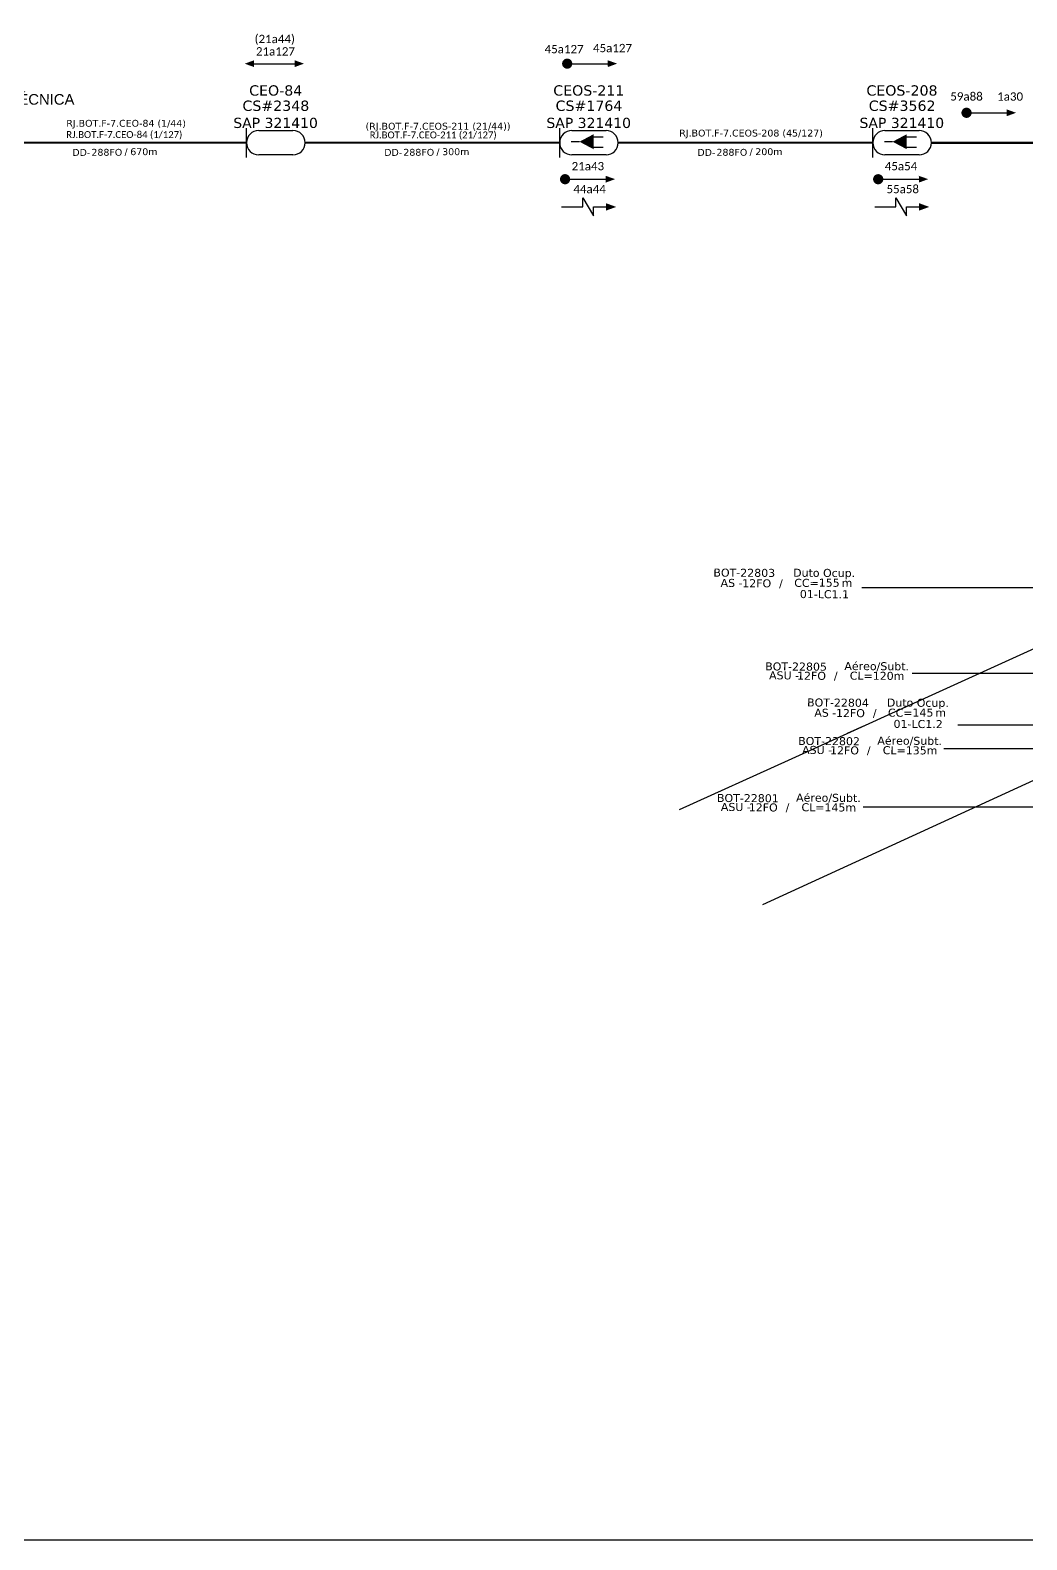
# Model space of a CAD drawing. Header units: metres. Extents: x -1286 to -445, y -500 to 94.
# Drawn here: x -915.4 to -719.6, y -499.8 to -203.3 of the extents above; entities that cross this region are included whole.
import ezdxf
from ezdxf import colors
from ezdxf.entities.mleader import LeaderData, LeaderLine
from ezdxf.enums import TextEntityAlignment as Align
from ezdxf.math import Vec2, Vec3

# ---------------------------------------------------------------- set-up
doc = ezdxf.new("R2010")
doc.units = ezdxf.units.M
for name, color, linetype in [('20.4-CEOS', 1, 'Continuous'), ('20.5-CABO AÉREO', 1, 'Continuous'), ('CEO', 1, 'Continuous'), ('INDICAÇÃO', 7, 'Continuous'), ('label_cabos', 7, 'Continuous'), ('Legenda', 1, 'Continuous'), ('MUB', 252, 'Continuous'), ('SETA', 7, 'Continuous')]:
    doc.layers.add(name, color=color, linetype=linetype)
doc.layers.add('40.1-ETIQUETAS', color=1, linetype='Continuous', lineweight=20)
doc.layers.add('EXTRA', color=50, linetype='Continuous', plot=False)
doc.styles.add('ARIAL', font='arial.ttf')
doc.styles.add('siredit', font='verdana.ttf')

# ---------------------------------------------------------------- blocks, each defined once
blk = doc.blocks.new('LEGENDA DOS CABOS')
at = {"layer": 'EXTRA', "color": 0, "style": 'siredit'}
for tag, p in [('ID', (4.6, 0.97)), ('XX', (9.03, 0.97))]:
    blk.add_attdef(tag, text='', height=0.48, rotation=359.69, dxfattribs=at).set_placement(p, align=Align.MIDDLE_CENTER)
at = {"layer": 'Legenda', "color": 0, "style": 'siredit'}
for tag, p in [('TIPO_CABO', (1.31, 0)), ('CABO', (4.69, -0.05)), ('/', (6.81, -0.05)), ('METROS', (10.03, -0.05))]:
    blk.add_attdef(tag, text='', height=0.8, rotation=359.69, dxfattribs=at).set_placement(p, align=Align.MIDDLE_CENTER)
blk = doc.blocks.new('Inst CB DT OCUP CFOA-SM-AS-80-TS-24')
at = {"layer": 'label_cabos', "color": 0, "style": 'siredit'}
for tag, flags, p in [('ID_ATIVIDADE', 3, (1.31, 2.67)), ('FATOR', 1, (11.56, 2.55))]:
    blk.add_attdef(tag, text='', height=1, rotation=359.69, dxfattribs=dict(at, flags=flags)).set_placement(p, align=Align.MIDDLE_CENTER)
for tag, p in [('TIPO_CABO', (1.76, 0)), ('DESTINO_CABO', (3.13, 1.26)), ('CABO', (4.69, -0.05)), ('/', (7.71, -0.05)), ('LANCE', (10.91, 0)), ('TIPO_CABO', (13.11, 1.24)), ('UND', (15.96, 0)), ('FID', (13.15, -1.41))]:
    blk.add_attdef(tag, text='', height=1, rotation=359.69, dxfattribs=at).set_placement(p, align=Align.MIDDLE_CENTER)
blk.add_attdef('QTDE', (12.43, -0.47), '', height=1, rotation=359.69, dxfattribs=at)
blk = doc.blocks.new('ETIQUETA_RS5F')
at = {"layer": '40.1-ETIQUETAS', "color": 0, "style": 'siredit'}
blk.add_text('/', height=1.5, dxfattribs=at).set_placement((1.58, -1.95), align=Align.MIDDLE_RIGHT)
for tag, p in [('ETIQUETA_R_PRIMARIA', (1.21, 4.1)), ('ETIQUETA_R_SECUNDARIA', (1.21, 2.1)), ('F_ATIVAS/F_MORTAS', (1.14, -4.24))]:
    blk.add_attdef(tag, text='', height=1.5, dxfattribs=at).set_placement(p, align=Align.MIDDLE_CENTER)
for tag, p in [('TIPO_CABO', (-6.58, -2.12)), ('CAP_CABO', (0.4, -2.09))]:
    blk.add_attdef(tag, text='', height=1.5, dxfattribs=at).set_placement(p, align=Align.MIDDLE_RIGHT)
blk.add_attdef('METROS', text='', height=1.5, dxfattribs=at).set_placement((2.14, -1.95), align=Align.MIDDLE_LEFT)
for tag, p in [('FUSÃO_1', (0.85, -8.39)), ('FUSÃO_2', (0.85, -10.6)), ('FUSÃO_3', (0.85, -12.93)), ('FUSÃO_4', (0.85, -15.14)), ('FUSÃO_5', (0.85, -17.16))]:
    blk.add_attdef(tag, text='', height=1.5, dxfattribs=at).set_placement(p, align=Align.CENTER)

msp = doc.modelspace()

# ---------------------------------------------------------------- linework, layer by layer
msp.add_lwpolyline([(-1286.07, -499.81), (-445.07, -499.81), (-445.07, 94.19), (-1286.07, 94.19)], close=True)
at = {"color": 7}
for points in [[(-871.39, -209.84), (-863.41, -209.84)], [(-809.89, -209.84), (-801.91, -209.84)], [(-810.31, -232.53), (-802.33, -232.53)], [(-748.81, -232.53), (-740.83, -232.53)], [(-806.84, -237.99), (-806.84, -236.22), (-804.72, -239.75), (-804.72, -237.99)], [(-745.34, -237.99), (-745.34, -236.22), (-743.22, -239.75), (-743.22, -237.99)]]:
    msp.add_lwpolyline(points, dxfattribs=at)
at = {"color": 7, "const_width": 1}
for points in [[(-810.39, -209.84, 1), (-809.39, -209.83, 1)], [(-731.96, -219.49, 1), (-730.96, -219.49, 1)], [(-810.81, -232.54, 1), (-809.81, -232.53, 1)], [(-749.31, -232.54, 1), (-748.31, -232.53, 1)]]:
    msp.add_lwpolyline(points, format="xyb", close=True, dxfattribs=at)
at = {"layer": '20.4-CEOS', "color": 7}
for p, q in [((-870.48, -222.97), (-863.76, -222.97)), ((-808.98, -222.97), (-802.26, -222.97)), ((-747.48, -222.97), (-740.76, -222.97)), ((-863.76, -227.76), (-870.48, -227.76)), ((-802.26, -227.76), (-808.98, -227.76)), ((-740.76, -227.76), (-747.48, -227.76))]:
    msp.add_line(p, q, dxfattribs=at)
for points in [[(-872.87, -228.25), (-872.87, -222.48)], [(-811.37, -228.25), (-811.37, -222.48)], [(-807.48, -225.17), (-809.1, -225.17)], [(-804.83, -224.22), (-802.8, -224.22)], [(-749.87, -228.25), (-749.87, -222.48)], [(-745.98, -225.17), (-747.6, -225.17)], [(-743.33, -224.22), (-741.3, -224.22)], [(-804.83, -226.21), (-802.8, -226.21)], [(-743.33, -226.21), (-741.3, -226.21)]]:
    msp.add_lwpolyline(points, dxfattribs=at)
for points in [[(-807.48, -225.17, 0, 2.95, 0), (-804.71, -225.17, 2.95, 2.95, 0)], [(-745.98, -225.17, 0, 2.95, 0), (-743.21, -225.17, 2.95, 2.95, 0)]]:
    msp.add_lwpolyline(points, format="xyseb", dxfattribs=at)
for centre, start, end in [((-870.48, -225.37), 90, 270), ((-863.76, -225.37), 270, 90), ((-808.98, -225.37), 90, 270), ((-802.26, -225.37), 270, 90), ((-747.48, -225.37), 90, 270), ((-740.76, -225.37), 270, 90)]:
    msp.add_arc(centre, 2.39, start, end, dxfattribs=at)
at = {"layer": '20.5-CABO AÉREO', "color": 7, "ltscale": 8, "const_width": 0.4}
for points in [[(-922.87, -225.37), (-872.87, -225.37)], [(-861.37, -225.37), (-811.37, -225.37)], [(-799.87, -225.37), (-749.87, -225.37)], [(-738.37, -225.39), (-683.94, -225.39)]]:
    msp.add_lwpolyline(points, dxfattribs=at)
at = {"layer": 'MUB', "elevation": -0.12}
for points in [[(-766.43, -346.64), (-629.79, -284.51), (-625.64, -282.39), (-624, -280.9), (-623.55, -279.05), (-623.48, -277.45), (-623.59, -275.51), (-634.68, -251.14)], [(-771.46, -374.98), (-661, -324.34)], [(-754.85, -341.38), (-751.64, -339.92)], [(-787.81, -356.37), (-766.43, -346.64)]]:
    msp.add_lwpolyline(points, dxfattribs=at)
at = {"layer": 'SETA', "color": 7}
for points in [[(-731.46, -219.49), (-722.87, -219.5)], [(-810.99, -237.99), (-806.84, -237.99)], [(-804.72, -237.99), (-801.53, -237.99)], [(-749.49, -237.99), (-745.34, -237.99)], [(-743.22, -237.99), (-740.03, -237.99)]]:
    msp.add_lwpolyline(points, dxfattribs=at)
for points in [[(-871.39, -210.5), (-873.23, -209.85), (-871.4, -209.17)], [(-863.42, -209.17), (-861.58, -209.83), (-863.41, -210.5)], [(-801.92, -209.17), (-800.08, -209.83), (-801.91, -210.5)], [(-723.56, -218.82), (-721.73, -219.49), (-723.56, -220.15)], [(-802.33, -231.87), (-800.49, -232.52), (-802.32, -233.2)], [(-740.83, -231.87), (-738.99, -232.52), (-740.82, -233.2)], [(-802.29, -237.24), (-800.27, -237.98), (-802.29, -238.71)], [(-740.79, -237.24), (-738.77, -237.98), (-740.79, -238.71)]]:
    msp.add_solid(points, dxfattribs=at)

# ---------------------------------------------------------------- block references
at = {"layer": '40.1-ETIQUETAS', "color": 7}
ref = msp.add_blockref('ETIQUETA_RS5F', (-897.64, -225.37), dxfattribs=dict(at, xscale=0.9000000000000057, yscale=0.9000000000000057, zscale=0.9000000000000057))
ref.add_attrib('ETIQUETA_R_SECUNDARIA', 'RJ.BOT.F-7.CEO-84 (1/44)', dxfattribs={"color": 0, "height": 1.35, "style": 'siredit'}).set_placement((-896.52, -221.55), align=Align.MIDDLE_CENTER)
ref.add_attrib('TIPO_CABO', 'DD-', dxfattribs={"color": 0, "height": 1.35, "style": 'siredit'}).set_placement((-903.56, -227.27), align=Align.MIDDLE_RIGHT)
ref.add_attrib('CAP_CABO', '288FO', dxfattribs={"color": 0, "height": 1.35, "style": 'siredit'}).set_placement((-897.28, -227.25), align=Align.MIDDLE_RIGHT)
ref.add_attrib('METROS', '670m', dxfattribs={"color": 0, "height": 1.35, "style": 'siredit'}).set_placement((-895.71, -227.13), align=Align.MIDDLE_LEFT)
ref = msp.add_blockref('ETIQUETA_RS5F', (-836.38, -225.37), dxfattribs=dict(at, xscale=0.9000000000000057, yscale=0.9000000000000057, zscale=0.9000000000000057))
ref.add_attrib('ETIQUETA_R_SECUNDARIA', '(RJ.BOT.F-7.CEOS-211 (21/44))', dxfattribs={"color": 0, "height": 1.35, "style": 'siredit'}).set_placement((-835.26, -222.12), align=Align.MIDDLE_CENTER)
ref.add_attrib('TIPO_CABO', 'DD-', dxfattribs={"color": 0, "height": 1.35, "style": 'siredit'}).set_placement((-842.3, -227.27), align=Align.MIDDLE_RIGHT)
ref.add_attrib('CAP_CABO', '288FO', dxfattribs={"color": 0, "height": 1.35, "style": 'siredit'}).set_placement((-836.02, -227.25), align=Align.MIDDLE_RIGHT)
ref.add_attrib('METROS', '300m', dxfattribs={"color": 0, "height": 1.35, "style": 'siredit'}).set_placement((-834.45, -227.13), align=Align.MIDDLE_LEFT)
ref = msp.add_blockref('ETIQUETA_RS5F', (-774.88, -225.37), dxfattribs=dict(at, xscale=0.9000000000000057, yscale=0.9000000000000057, zscale=0.9000000000000057))
ref.add_attrib('ETIQUETA_R_SECUNDARIA', 'RJ.BOT.F-7.CEOS-208 (45/127)', dxfattribs={"color": 0, "height": 1.35, "style": 'siredit'}).set_placement((-773.78, -223.47), align=Align.MIDDLE_CENTER)
ref.add_attrib('TIPO_CABO', 'DD-', dxfattribs={"color": 0, "height": 1.35, "style": 'siredit'}).set_placement((-780.8, -227.27), align=Align.MIDDLE_RIGHT)
ref.add_attrib('CAP_CABO', '288FO', dxfattribs={"color": 0, "height": 1.35, "style": 'siredit'}).set_placement((-774.52, -227.25), align=Align.MIDDLE_RIGHT)
ref.add_attrib('METROS', '200m', dxfattribs={"color": 0, "height": 1.35, "style": 'siredit'}).set_placement((-772.95, -227.13), align=Align.MIDDLE_LEFT)
at = {"layer": 'label_cabos', "color": 0, "lineweight": 0}
ref = msp.add_blockref('Inst CB DT OCUP CFOA-SM-AS-80-TS-24', (-780.04, -311.83, -0.12), dxfattribs=dict(at, xscale=1.572023624550408, yscale=1.572023624550408, zscale=1.572023624550408))
ref.add_attrib('DESTINO_CABO', 'BOT-22803', dxfattribs={"color": 0, "height": 1.572, "rotation": 359.69, "style": 'siredit'}).set_placement((-775.11, -309.84, -0.12), align=Align.MIDDLE_CENTER)
ref.add_attrib('CABO', '12FO', dxfattribs={"color": 0, "height": 1.572, "rotation": 359.69, "style": 'siredit'}).set_placement((-772.67, -311.91, -0.12), align=Align.MIDDLE_CENTER)
ref.add_attrib('TIPO_CABO', 'Duto Ocup.', dxfattribs={"color": 0, "height": 1.572, "rotation": 359.69, "style": 'siredit'}).set_placement((-759.43, -309.87, -0.12), align=Align.MIDDLE_CENTER)
ref.add_attrib('/', '/', dxfattribs={"color": 0, "height": 1.57, "rotation": 359.69, "style": 'siredit'}).set_placement((-767.91, -311.91, -0.12), align=Align.MIDDLE_CENTER)
ref.add_attrib('TIPO_CABO', 'AS - ', dxfattribs={"color": 0, "height": 1.572, "rotation": 359.69, "style": 'siredit'}).set_placement((-777.27, -311.84, -0.12), align=Align.MIDDLE_CENTER)
ref.add_attrib('FID', '01-LC1.1', dxfattribs={"color": 0, "height": 1.572, "rotation": 359.69, "style": 'siredit'}).set_placement((-759.37, -314.05, -0.12), align=Align.MIDDLE_CENTER)
ref.add_attrib('LANCE', 'CC=', dxfattribs={"color": 0, "height": 1.572, "rotation": 359.69, "style": 'siredit'}).set_placement((-762.89, -311.83, -0.12), align=Align.MIDDLE_CENTER)
ref.add_attrib('QTDE', '155', (-760.5, -312.57, -0.12), dxfattribs={"color": 0, "height": 1.572, "rotation": 359.69, "style": 'siredit'})
ref.add_attrib('UND', 'm', dxfattribs={"color": 0, "height": 1.57, "rotation": 359.69, "style": 'siredit'}).set_placement((-754.94, -311.83, -0.12), align=Align.MIDDLE_CENTER)
ref = msp.add_blockref('LEGENDA DOS CABOS', (-771.6, -330.82, -0.12), dxfattribs=dict(at, xscale=1.572023624550408, yscale=1.572023624550408, zscale=1.572023624550408))
ref.add_attrib('ID', 'BOT-22805', dxfattribs={"color": 0, "height": 1.572, "rotation": 359.69, "style": 'siredit'}).set_placement((-764.94, -328.26, -0.12), align=Align.MIDDLE_CENTER)
ref.add_attrib('CABO', '12FO', dxfattribs={"color": 0, "height": 1.572, "rotation": 359.69, "style": 'siredit'}).set_placement((-761.91, -330.08, -0.12), align=Align.MIDDLE_CENTER)
ref.add_attrib('METROS', 'CL=120m', dxfattribs={"color": 0, "height": 1.572, "rotation": 359.69, "style": 'siredit'}).set_placement((-749.03, -330.08, -0.12), align=Align.MIDDLE_CENTER)
ref.add_attrib('XX', 'Aéreo/Subt.', dxfattribs={"color": 0, "height": 1.572, "rotation": 359.69, "style": 'siredit'}).set_placement((-749.11, -328.19, -0.12), align=Align.MIDDLE_CENTER)
ref.add_attrib('/', '/', dxfattribs={"color": 0, "height": 1.57, "rotation": 359.69, "style": 'siredit'}).set_placement((-757.15, -330.08, -0.12), align=Align.MIDDLE_CENTER)
ref.add_attrib('TIPO_CABO', 'ASU -', dxfattribs={"color": 0, "height": 1.572, "rotation": 359.69, "style": 'siredit'}).set_placement((-767.3, -330, -0.12), align=Align.MIDDLE_CENTER)
ref = msp.add_blockref('Inst CB DT OCUP CFOA-SM-AS-80-TS-24', (-761.63, -337.33, -0.12), dxfattribs=dict(at, xscale=1.572023624550408, yscale=1.572023624550408, zscale=1.572023624550408))
ref.add_attrib('DESTINO_CABO', 'BOT-22804', dxfattribs={"color": 0, "height": 1.572, "rotation": 359.69, "style": 'siredit'}).set_placement((-756.71, -335.35, -0.12), align=Align.MIDDLE_CENTER)
ref.add_attrib('CABO', '12FO', dxfattribs={"color": 0, "height": 1.572, "rotation": 359.69, "style": 'siredit'}).set_placement((-754.26, -337.41, -0.12), align=Align.MIDDLE_CENTER)
ref.add_attrib('TIPO_CABO', 'Duto Ocup.', dxfattribs={"color": 0, "height": 1.572, "rotation": 359.69, "style": 'siredit'}).set_placement((-741.02, -335.37, -0.12), align=Align.MIDDLE_CENTER)
ref.add_attrib('/', '/', dxfattribs={"color": 0, "height": 1.57, "rotation": 359.69, "style": 'siredit'}).set_placement((-749.5, -337.41, -0.12), align=Align.MIDDLE_CENTER)
ref.add_attrib('TIPO_CABO', 'AS - ', dxfattribs={"color": 0, "height": 1.572, "rotation": 359.69, "style": 'siredit'}).set_placement((-758.86, -337.34, -0.12), align=Align.MIDDLE_CENTER)
ref.add_attrib('FID', '01-LC1.2', dxfattribs={"color": 0, "height": 1.572, "rotation": 359.69, "style": 'siredit'}).set_placement((-740.96, -339.55, -0.12), align=Align.MIDDLE_CENTER)
ref.add_attrib('LANCE', 'CC=', dxfattribs={"color": 0, "height": 1.572, "rotation": 359.69, "style": 'siredit'}).set_placement((-744.48, -337.33, -0.12), align=Align.MIDDLE_CENTER)
ref.add_attrib('QTDE', '145', (-742.09, -338.08, -0.12), dxfattribs={"color": 0, "height": 1.572, "rotation": 359.69, "style": 'siredit'})
ref.add_attrib('UND', 'm', dxfattribs={"color": 0, "height": 1.57, "rotation": 359.69, "style": 'siredit'}).set_placement((-736.53, -337.33, -0.12), align=Align.MIDDLE_CENTER)
ref = msp.add_blockref('LEGENDA DOS CABOS', (-765.12, -345.47, -0.12), dxfattribs=dict(at, xscale=1.572023624550408, yscale=1.572023624550408, zscale=1.572023624550408))
ref.add_attrib('ID', 'BOT-22802', dxfattribs={"color": 0, "height": 1.572, "rotation": 359.69, "style": 'siredit'}).set_placement((-758.46, -342.91, -0.12), align=Align.MIDDLE_CENTER)
ref.add_attrib('CABO', '12FO', dxfattribs={"color": 0, "height": 1.572, "rotation": 359.69, "style": 'siredit'}).set_placement((-755.43, -344.72, -0.12), align=Align.MIDDLE_CENTER)
ref.add_attrib('METROS', 'CL=135m', dxfattribs={"color": 0, "height": 1.572, "rotation": 359.69, "style": 'siredit'}).set_placement((-742.55, -344.72, -0.12), align=Align.MIDDLE_CENTER)
ref.add_attrib('XX', 'Aéreo/Subt.', dxfattribs={"color": 0, "height": 1.572, "rotation": 359.69, "style": 'siredit'}).set_placement((-742.63, -342.84, -0.12), align=Align.MIDDLE_CENTER)
ref.add_attrib('/', '/', dxfattribs={"color": 0, "height": 1.57, "rotation": 359.69, "style": 'siredit'}).set_placement((-750.67, -344.72, -0.12), align=Align.MIDDLE_CENTER)
ref.add_attrib('TIPO_CABO', 'ASU -', dxfattribs={"color": 0, "height": 1.572, "rotation": 359.69, "style": 'siredit'}).set_placement((-760.81, -344.65, -0.12), align=Align.MIDDLE_CENTER)
ref = msp.add_blockref('LEGENDA DOS CABOS', (-781.08, -356.67, -0.12), dxfattribs=dict(at, xscale=1.572023624550408, yscale=1.572023624550408, zscale=1.572023624550408))
ref.add_attrib('ID', 'BOT-22801', dxfattribs={"color": 0, "height": 1.572, "rotation": 359.69, "style": 'siredit'}).set_placement((-774.41, -354.11, -0.12), align=Align.MIDDLE_CENTER)
ref.add_attrib('CABO', '12FO', dxfattribs={"color": 0, "height": 1.572, "rotation": 359.69, "style": 'siredit'}).set_placement((-771.39, -355.93, -0.12), align=Align.MIDDLE_CENTER)
ref.add_attrib('METROS', 'CL=145m', dxfattribs={"color": 0, "height": 1.572, "rotation": 359.69, "style": 'siredit'}).set_placement((-758.51, -355.93, -0.12), align=Align.MIDDLE_CENTER)
ref.add_attrib('XX', 'Aéreo/Subt.', dxfattribs={"color": 0, "height": 1.572, "rotation": 359.69, "style": 'siredit'}).set_placement((-758.59, -354.04, -0.12), align=Align.MIDDLE_CENTER)
ref.add_attrib('/', '/', dxfattribs={"color": 0, "height": 1.57, "rotation": 359.69, "style": 'siredit'}).set_placement((-766.63, -355.93, -0.12), align=Align.MIDDLE_CENTER)
ref.add_attrib('TIPO_CABO', 'ASU -', dxfattribs={"color": 0, "height": 1.572, "rotation": 359.69, "style": 'siredit'}).set_placement((-776.77, -355.85, -0.12), align=Align.MIDDLE_CENTER)

# ---------------------------------------------------------------- texts
at = {"color": 7, "style": 'ARIAL'}
msp.add_text('DEIXAR FOLGA TÉCNICA', height=2.0835, rotation=359.9867, dxfattribs=at).set_placement((-941.77, -217.89))
at = {"layer": '20.4-CEOS', "color": 7, "style": 'siredit'}
for s, height, p in [('CS#2348', 2.028, (-867.11, -218.1)), ('CS#1764', 2.028, (-805.61, -218.1)), ('CS#3562', 2.028, (-744.11, -218.1)), ('SAP 321410', 2, (-867.17, -221.47)), ('SAP 321410', 2, (-805.67, -221.47)), ('SAP 321410', 2, (-744.17, -221.47))]:
    msp.add_text(s, height=height, dxfattribs=at).set_placement(p, align=Align.MIDDLE_CENTER)
at = {"layer": '40.1-ETIQUETAS', "color": 7, "width": 27.8947, "attachment_point": 5}
for s, insert, char_height, style in [('{\\fCalibri|b0|i0|c0|p34;(21a44)}', (-867.33, -205.16), 1.633, 'ARIAL'), ('{\\fCalibri|b0|i0|c0|p34;21a127}', (-867.19, -207.43), 1.633, 'ARIAL'), ('{\\fCalibri|b0|i0|c0|p34;45a127}', (-810.5, -206.99), 1.633, 'ARIAL'), ('{\\fCalibri|b0|i0|c0|p34;45a127}', (-800.99, -206.78), 1.633, 'ARIAL'), ('{\\fCalibri|b0|i0|c0|p34;RJ.BOT.F-7.CEO-84 (1/127)}', (-896.88, -223.91), 1.35, 'siredit'), ('{\\fCalibri|b0|i0|c0|p34;RJ.BOT.F-7.CEO-211 (21/127)}', (-836.21, -223.98), 1.35, 'siredit'), ('{\\fCalibri|b0|i0|c0|p34;21a43}', (-805.83, -229.98), 1.633, 'ARIAL'), ('{\\fCalibri|b0|i0|c0|p34;45a54}', (-744.33, -229.98), 1.633, 'ARIAL'), ('{\\fCalibri|b0|i0|c0|p34;44a44}', (-805.49, -234.48), 1.633, 'ARIAL'), ('{\\fCalibri|b0|i0|c0|p34;55a58}', (-743.99, -234.48), 1.633, 'ARIAL')]:
    msp.add_mtext(s, dxfattribs=dict(at, insert=insert, char_height=char_height, style=style))
at = {"layer": '40.1-ETIQUETAS', "color": 7, "char_height": 1.633, "width": 27.8947, "attachment_point": 5, "rotation": 359.9475, "style": 'ARIAL'}
for s, insert in [('{\\fCalibri|b0|i0|c0|p34;\\C0;59a88}', (-731.46, -216.28)), ('{\\fCalibri|b0|i0|c0|p34;\\C0;1a30}', (-722.9, -216.3))]:
    msp.add_mtext(s, dxfattribs=dict(at, insert=insert))
at = {"layer": 'CEO', "color": 7, "style": 'siredit'}
for s, p in [('CEO-84', (-867.14, -215.1)), ('CEOS-211', (-805.64, -215.1)), ('CEOS-208', (-744.14, -215.1))]:
    msp.add_text(s, height=2.028, dxfattribs=at).set_placement(p, align=Align.MIDDLE_CENTER)

# ---------------------------------------------------------------- leaders
at = {"layer": 'INDICAÇÃO', "color": 0}
ml = msp.add_multileader_mtext('Standard', dxfattribs=at)
ml.set_content('')
ml.set_leader_properties()
ml.build(insert=Vec2(0, 0))
ml.multileader.update_dxf_attribs({"arrow_head_size": 2.18})
ctx = ml.context
ctx.base_point, ctx.char_height, ctx.arrow_head_size, ctx.landing_gap_size, ctx.plane_origin = Vec3(-760.75, -312.82, -0.12), 8.73, 2.18, 4.37, Vec3(-723.6, -312.82, -0.12)
ctx.text_align_type = 2
notes = []
notes.append((ctx, [(0, (1, 1, 0), (-746.07, -312.82, -0.12), (-1, 0), 5.94, [(0, [(-710.67, -312.82, -0.12)], 0, [])])]))
ctx.mtext.insert, ctx.mtext.alignment, ctx.mtext.flow_direction = Vec3(-756.38, -308.45, -0.12), 3, 5
ml = msp.add_multileader_mtext('Standard', dxfattribs=at)
ml.set_content('')
ml.set_leader_properties()
ml.build(insert=Vec2(0, 0))
ml.multileader.update_dxf_attribs({"arrow_head_size": 2.18})
ctx = ml.context
ctx.base_point, ctx.char_height, ctx.arrow_head_size, ctx.landing_gap_size, ctx.plane_origin = Vec3(-750.9, -329.63, -0.12), 8.73, 2.18, 4.37, Vec3(-664.88, -329.63, -0.12)
ctx.text_align_type = 2
notes.append((ctx, [(0, (1, 1, 0), (-687.35, -329.63, -0.12), (-1, 0), 54.81, [(0, [(-651.94, -329.63, -0.12)], 0, [])])]))
ctx.mtext.insert, ctx.mtext.alignment, ctx.mtext.flow_direction = Vec3(-746.53, -325.26, -0.12), 3, 5
ml = msp.add_multileader_mtext('Standard', dxfattribs=at)
ml.set_content('')
ml.set_leader_properties()
ml.build(insert=Vec2(0, 0))
ml.multileader.update_dxf_attribs({"arrow_head_size": 2.18})
ctx = ml.context
ctx.base_point, ctx.char_height, ctx.arrow_head_size, ctx.landing_gap_size, ctx.plane_origin = Vec3(-741.93, -339.75, -0.12), 8.73, 2.18, 4.37, Vec3(-704.79, -339.75, -0.12)
ctx.text_align_type = 2
notes.append((ctx, [(0, (1, 1, 0), (-727.26, -339.75, -0.12), (-1, 0), 5.94, [(0, [(-691.85, -339.75, -0.12)], 0, [])])]))
ctx.mtext.insert, ctx.mtext.alignment, ctx.mtext.flow_direction = Vec3(-737.57, -335.38, -0.12), 3, 5
ml = msp.add_multileader_mtext('Standard', dxfattribs=at)
ml.set_content('')
ml.set_leader_properties()
ml.build(insert=Vec2(0, 0))
ml.multileader.update_dxf_attribs({"arrow_head_size": 2.18})
ctx = ml.context
ctx.base_point, ctx.char_height, ctx.arrow_head_size, ctx.landing_gap_size, ctx.plane_origin = Vec3(-744.65, -344.45, -0.12), 8.73, 2.18, 4.37, Vec3(-707.5, -344.45, -0.12)
ctx.text_align_type = 2
notes.append((ctx, [(0, (1, 1, 0), (-729.97, -344.45, -0.12), (-1, 0), 5.94, [(0, [(-694.56, -344.45, -0.12)], 0, [])])]))
ctx.mtext.insert, ctx.mtext.alignment, ctx.mtext.flow_direction = Vec3(-740.28, -340.09, -0.12), 3, 5
ml = msp.add_multileader_mtext('Standard', dxfattribs=at)
ml.set_content('')
ml.set_leader_properties()
ml.build(insert=Vec2(0, 0))
ml.multileader.update_dxf_attribs({"arrow_head_size": 2.18})
ctx = ml.context
ctx.base_point, ctx.char_height, ctx.arrow_head_size, ctx.landing_gap_size, ctx.plane_origin = Vec3(-760.51, -355.87, -0.12), 8.73, 2.18, 4.37, Vec3(-723.37, -355.87, -0.12)
ctx.text_align_type = 2
notes.append((ctx, [(0, (1, 1, 0), (-745.84, -355.87, -0.12), (-1, 0), 5.94, [(0, [(-710.43, -355.87, -0.12)], 0, [])])]))
ctx.mtext.insert, ctx.mtext.alignment, ctx.mtext.flow_direction = Vec3(-756.15, -351.51, -0.12), 3, 5
for ctx, leaders in notes:
    for number, flags, end, landing, length, lines in leaders:
        leader = LeaderData()
        leader.index, (leader.has_last_leader_line, leader.has_dogleg_vector, leader.attachment_direction) = number, flags
        leader.last_leader_point, leader.dogleg_vector, leader.dogleg_length = Vec3(end), Vec3(landing), length
        for number, points, colour, breaks in lines:
            line = LeaderLine()
            line.index, line.vertices, line.color, line.breaks = number, Vec3.list(points), colors.encode_raw_color(colour), breaks
            leader.lines.append(line)
        ctx.leaders.append(leader)

doc.saveas('drawing.dxf')
